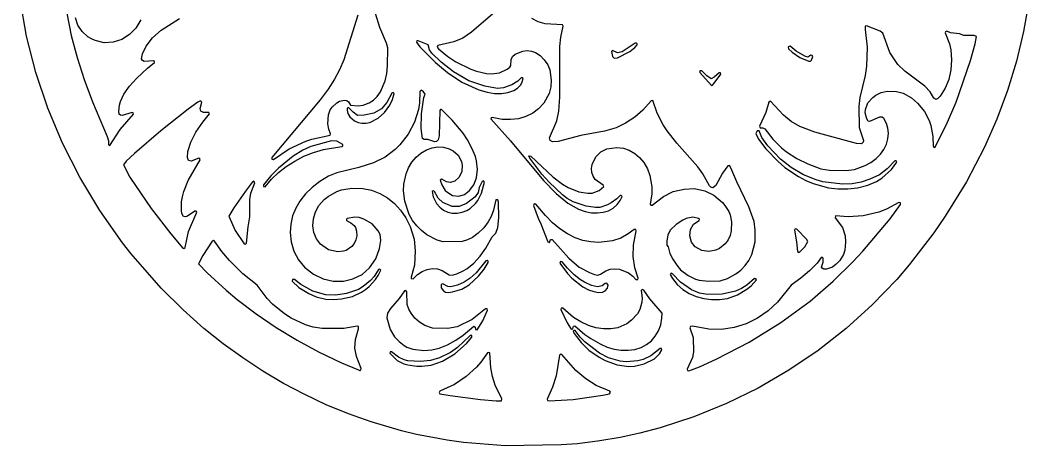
# Model space of a CAD drawing. Header units: metres. Extents: x 3 to 297, y 2 to 297.
# Drawn here: x 4.1 to 296, y 2 to 125 of the extents above; entities that cross this region are included whole.
import ezdxf

# ---------------------------------------------------------------- set-up
doc = ezdxf.new("R2010")
doc.units = ezdxf.units.M

msp = doc.modelspace()

# ---------------------------------------------------------------- linework, layer by layer
at = {"layer": 'CUT'}
for points in [[(295.9906, 130.3536), (294.4606, 121.7029), (292.4062, 113.1657), (289.8242, 104.6883), (286.7717, 96.355), (283.2019, 88.2498), (277.9711, 78.2872), (271.8193, 68.3564), (268.476, 63.4877), (261.3977, 54.2946), (257.755, 50.0361), (250.6825, 42.6715), (243.1122, 35.8362), (235.0441, 29.5295), (226.5642, 23.7797), (217.7036, 18.6464), (208.5166, 14.1407), (199.0403, 10.2962), (189.3282, 7.1263), (183.4519, 5.5977), (177.7565, 4.3645), (171.8612, 3.3671), (165.4086, 2.575), (160.7062, 2.2806), (144.492, 1.958), (144.492, 1.958), (132.4209, 2.9269), (127.7252, 3.5435), (118.8333, 5.1875), (114.4899, 6.2443), (105.7019, 8.8807), (99.1327, 11.2266), (92.7192, 13.845), (86.4584, 16.7706), (80.3549, 19.9978), (74.354, 23.5279), (68.516, 27.3421), (62.8249, 31.4496), (57.2818, 35.8493), (51.2743, 41.2415), (44.9608, 47.5551), (36.2481, 57.4715), (33.7805, 60.6449), (27.2093, 70.0047), (21.4156, 79.6023), (16.3983, 89.4292), (12.1722, 99.522), (8.6716, 109.8482), (6.0028, 120.3518), (4.1303, 131.0311)], [(17.6076, 126.9898), (18.9229, 120.5865), (20.6243, 114.1907), (22.6435, 107.813), (25.0421, 101.4081), (29.3488, 91.3286), (29.7099, 90.1413), (29.6536, 88.9714), (30.0901, 88.7378), (33.1081, 93.3708), (36.9367, 97.8501), (36.8666, 98.1727), (36.5363, 98.3258), (33.6775, 97.441), (33.1614, 97.5161), (32.8224, 97.8029), (32.6325, 98.7215), (32.8479, 100.4097), (33.1535, 101.4649), (34.1722, 103.6188), (35.7914, 105.9319), (37.901, 108.2759), (40.9877, 111.1284), (42.9968, 112.7175), (42.968, 113.055), (42.6861, 113.2427), (40.0532, 113.0885), (39.5286, 113.3397), (39.245, 113.7856), (39.4795, 115.2595), (40.5624, 117.4543), (42.4547, 119.8904), (44.9183, 122.1486), (50.2389, 125.5191)], [(39.066, 125.0661), (37.6126, 122.7159), (35.7566, 120.8332), (33.5765, 119.4463), (31.0554, 118.6206), (28.4791, 118.4738), (25.8314, 119.0691), (24.7369, 119.5702), (23.7066, 120.1955), (22.0345, 121.6919), (20.7878, 123.5708), (20.1535, 125.6853)], [(101.8296, 126.4653), (97.7889, 113.5229), (96.5537, 110.6377), (95.0938, 107.8968), (93.2688, 105.0729), (90.9219, 101.9638), (76.9543, 85.3098), (76.9543, 85.3098), (76.9596, 84.816), (77.4446, 84.7232), (81.9465, 87.8327), (86.8137, 90.0474), (88.4917, 90.5864), (93.8356, 91.7771), (93.952, 92.1519), (93.4037, 93.4814), (93.1319, 95.0671), (93.3068, 97.6131), (93.8467, 99.0988), (94.3622, 99.8664), (95.7974, 101.1173), (96.5664, 101.5409), (98.0161, 101.8688), (98.6684, 101.7346), (99.1635, 101.3765), (99.7119, 100.4505), (101.9593, 100.2611), (103.3773, 100.4532), (105.0861, 101.133), (106.3629, 101.9167), (107.4483, 102.9719), (108.3929, 104.2322), (109.7411, 107.4959), (110.1855, 109.5359), (110.4453, 111.77), (110.4728, 116.95), (110.1707, 118.355), (108.2333, 122.9089), (106.9382, 126.9099)], [(140.8814, 126.7923), (134.7587, 121.5128), (132.1873, 119.8253), (129.6236, 118.7396), (124.9551, 117.6578), (124.9551, 117.6578), (124.7505, 117.2169), (125.1639, 116.7167), (127.8634, 114.5115), (130.2228, 112.9103), (134.5608, 110.7871), (136.1634, 110.2059), (139.0757, 109.5487), (140.4744, 109.4603), (142.8205, 109.7665), (145.0913, 110.7905), (145.7958, 111.376), (146.1329, 111.9355), (146.1609, 113.5921), (146.5922, 114.4858), (147.392, 115.2102), (149.5489, 116.0746), (150.8228, 116.1958), (152.0647, 116.0497), (153.2825, 115.6194), (154.5719, 114.7536), (155.7809, 113.4904), (156.7672, 112.0592), (157.4, 110.5912), (157.7976, 107.654), (157.6509, 105.6864), (157.1777, 103.781), (155.626, 100.983), (154.1315, 99.3767), (152.4242, 98.1124), (150.4312, 97.1202), (148.313, 96.5035), (145.9945, 96.2358), (143.5888, 96.325), (140.7251, 96.897), (140.4222, 96.7638), (140.3306, 96.4458), (146.0013, 90.1343), (155.5238, 78.6496), (159.2633, 74.8533), (162.6427, 72.1175), (165.7316, 70.3429), (167.6288, 69.6901), (169.4527, 69.3195), (171.1724, 69.2643), (172.804, 69.4601), (174.3516, 69.9233), (175.7516, 70.6889), (176.884, 71.6645), (177.7698, 72.8569), (178.2735, 74.0379), (178.0797, 74.312), (177.7097, 74.318), (176.7841, 73.3653), (175.1373, 72.1893), (174.1172, 71.6357), (171.8985, 70.8645), (170.6227, 70.8078), (167.8634, 71.2483), (164.1886, 72.4616), (162.4307, 73.4723), (161.0643, 74.5398), (157.2275, 78.1398), (155.059, 80.5129), (151.5579, 85.0738), (151.342, 85.7788), (151.8795, 85.6349), (158.2741, 79.6778), (161.0255, 77.6006), (162.7051, 76.6465), (165.7412, 75.4141), (168.3965, 74.9511), (169.5949, 75.0302), (171.6584, 75.7117), (172.9937, 76.943), (172.8705, 77.2845), (170.5497, 78.97), (169.9352, 79.8957), (169.5721, 80.9546), (169.4781, 82.0951), (169.6307, 83.2533), (170.6916, 85.4963), (172.1227, 86.9024), (173.9203, 87.8325), (176.8207, 88.2174), (178.6735, 87.9973), (180.3503, 87.4077), (181.9619, 86.4897), (183.343, 85.2836), (184.5793, 83.8132), (185.6086, 82.0641), (186.3593, 80.134), (186.9469, 76.7821), (186.8897, 74.8163), (186.3882, 71.8306), (186.5718, 71.4706), (187.0081, 71.4879), (190.2745, 74.0551), (193.1195, 75.4228), (196.2195, 76.1767), (199.2507, 76.2917), (202.2571, 75.6926), (204.8279, 74.4517), (207.322, 72.2899), (208.0695, 71.4192), (209.1425, 69.6529), (209.5317, 68.7156), (209.9172, 66.7411), (209.8878, 64.0654), (209.5894, 62.7351), (209.0135, 61.5418), (208.1321, 60.3552), (206.4685, 58.9857), (205.4525, 58.5074), (203.4143, 58.0912), (201.4088, 58.3656), (199.4136, 59.5107), (198.3677, 60.8535), (197.8953, 62.6366), (198.051, 64.5129), (198.9881, 65.9837), (200.6048, 67.0657), (200.677, 67.4261), (200.4536, 67.6735), (198.7837, 68.0485), (196.8649, 67.6443), (195.8322, 67.2095), (193.9183, 65.9423), (192.349, 64.3528), (191.5586, 62.9149), (191.2289, 61.0662), (191.2622, 59.938), (191.6762, 59.4399), (192.1136, 57.5764), (192.9482, 55.8705), (194.0933, 54.138), (195.2208, 52.8437), (197.3857, 51.2033), (199.5297, 50.1591), (200.6492, 49.8403), (203.2603, 49.5172), (206.7209, 49.6878), (208.8197, 50.3439), (211.2249, 51.6382), (212.6929, 52.7667), (213.9382, 54.0701), (214.9597, 55.5154), (215.8206, 57.2095), (216.7587, 60.8785), (216.8512, 64.2739), (216.4774, 66.7941), (214.9955, 71.0137), (211.4779, 78.2842), (209.8084, 82.3209), (209.3481, 82.9374), (208.8845, 82.8951), (207.3704, 80.7266), (205.3886, 77.1837), (204.5545, 76.5577), (204.0204, 76.7273), (203.6074, 77.1209), (201.654, 80.5618), (200.2488, 82.5534), (194.1611, 89.4306), (191.3652, 93.0229), (190.2138, 94.7666), (188.4867, 98.0743), (187.1841, 101.7885), (186.7181, 101.7238), (184.2595, 98.9728), (182.0167, 96.9415), (179.3303, 95.2018), (176.5468, 93.8831), (173.181, 92.8986), (166.4069, 91.6369), (159.7881, 89.9682), (158.1665, 89.8485), (157.4807, 90.1941), (157.3016, 90.9483), (159.404, 95.9106), (160.0173, 98.7098), (160.2783, 102.7558), (160.3081, 117.3485), (160.5726, 120.1127), (161.2746, 123.2835), (161.1035, 123.6462), (156.0523, 123.9796), (154.0514, 124.4832), (152.2072, 125.4651)]]:
    msp.add_lwpolyline(points, dxfattribs=at)
for points in [[(218.1061, 94.3461), (218.2771, 93.8245), (219.0501, 93.8648), (219.6323, 93.5836), (221.9478, 90.5655), (224.4522, 88.1189), (225.879, 86.9817), (228.9059, 85.001), (232.0253, 83.4259), (235.8129, 82.0648), (238.3074, 81.6564), (243.1384, 81.5384), (245.5821, 81.8205), (248.6619, 82.9366), (250.319, 83.8635), (251.8328, 85.0204), (253.0507, 86.2403), (254.0274, 87.6186), (254.7732, 89.1111), (255.2302, 90.655), (255.3738, 92.286), (255.2266, 93.7357), (254.8512, 95.107), (254.0306, 96.6167), (253.5379, 96.9848), (252.7761, 96.9986), (249.854, 95.6794), (249.4834, 95.8349), (249.081, 96.4486), (248.6709, 98.1614), (248.7253, 99.143), (249.4291, 101.0636), (250.8672, 102.6831), (251.7531, 103.3607), (253.2487, 104.0803), (254.9845, 104.4776), (257.7034, 104.3604), (259.6367, 103.9277), (262.0566, 102.5697), (263.8041, 101.0036), (265.7956, 98.6023), (267.197, 95.9589), (267.677, 94.4986), (268.215, 91.3538), (268.3068, 88.5256), (268.4954, 88.2498), (268.8284, 88.2213), (272.0942, 94.6284), (274.9925, 101.3041), (279.1438, 113.3492), (280.4876, 118.1973), (280.8248, 120.2978), (280.2042, 120.5791), (277.2262, 120.5809), (275.9439, 121.0559), (273.3293, 121.2878), (272.228, 121.8225), (271.837, 121.6416), (271.7995, 121.3123), (273.0754, 118.1448), (273.4607, 116.4493), (273.6377, 113.5293), (273.4324, 110.6408), (272.8017, 107.8493), (271.7628, 105.3324), (270.3586, 103.0399), (269.7082, 102.3368), (269.0815, 102.0954), (268.4806, 102.4179), (267.4421, 104.2504), (265.8543, 105.949), (260.0923, 110.22), (258.0821, 112.1712), (255.8031, 115.6397), (253.7485, 121.2475), (252.9297, 121.7965), (250.7882, 122.6772), (249.0551, 123.3476), (248.6714, 123.2455), (248.589, 122.2931), (249.1748, 117.209), (249.0269, 111.6841), (248.6423, 109.0257), (247.0659, 102.6349), (246.8014, 100.032), (246.8612, 93.9675), (248.1463, 90.2432), (248.0884, 89.7725), (247.5263, 89.2518), (246.1529, 89.3586), (234.0666, 92.6365), (229.6929, 94.2892), (227.1798, 95.7361), (224.9596, 97.5093), (221.2173, 101.5548), (220.7882, 101.3195), (219.8645, 98.3342), (218.1061, 94.3461)], [(119.2715, 119.0607), (118.8763, 118.9787), (118.7654, 118.5905), (119.7284, 117.3154), (124.3249, 112.7487), (127.7679, 109.8302), (131.8941, 107.1098), (136.8652, 104.826), (139.2121, 104.1572), (141.4065, 103.8079), (143.4521, 103.776), (145.2767, 104.0554), (146.9799, 104.6935), (148.0196, 105.3375), (148.9624, 106.3015), (149.4021, 107.1501), (149.6495, 108.1496), (149.1987, 108.4565), (148.1107, 107.327), (146.3739, 106.3359), (144.0001, 105.4373), (142.2417, 105.288), (138.5817, 105.9389), (133.9631, 107.4387), (129.4705, 110.0356), (125.9207, 112.8156), (123.248, 115.4081), (122.5345, 116.4254), (122.1708, 117.8292), (119.2715, 119.0607)], [(176.954, 115.5736), (175.5348, 116.2436), (175.2594, 115.9478), (175.5497, 114.5282), (176.054, 113.9701), (176.948, 114.0792), (180.5315, 115.9295), (182.0055, 117.1179), (182.6178, 117.816), (182.6675, 118.1421), (182.4494, 118.3897), (182.1196, 118.3815), (178.3464, 115.8103), (176.954, 115.5736)], [(226.8943, 117.4571), (226.3702, 117.3104), (226.4965, 116.748), (227.5504, 115.7276), (229.7188, 114.2156), (232.3641, 113.1294), (232.7951, 113.1551), (233.1383, 113.4626), (233.4651, 114.4508), (233.3035, 114.8218), (232.935, 114.8657), (232.0566, 114.3428), (231.178, 114.5842), (228.6722, 116.04), (226.8943, 117.4571)], [(201.3653, 110.3313), (200.8377, 110.3816), (200.7471, 109.8595), (204.1231, 106.1399), (204.4466, 106.2209), (204.9087, 106.7366), (206.9002, 109.3606), (206.7574, 109.7351), (206.3598, 109.786), (204.9548, 108.4834), (204.0373, 108.0765), (202.7896, 108.8999), (201.3653, 110.3313)], [(98.7699, 67.7075), (98.5328, 67.4688), (98.5918, 67.1026), (99.8537, 66.4076), (100.7476, 65.6626), (101.1258, 65.1095), (101.486, 63.9906), (101.5188, 62.6384), (101.2783, 61.4737), (100.8054, 60.434), (100.1018, 59.5805), (98.4891, 58.4296), (97.6987, 58.1798), (96.0012, 58.0345), (93.3516, 58.6167), (90.9863, 60.212), (89.8418, 61.7812), (89.1242, 63.5777), (88.824, 65.5288), (88.9695, 67.534), (89.5719, 69.5428), (90.5708, 71.4261), (92.1025, 73.1485), (93.209, 74.071), (95.7384, 75.4644), (97.145, 75.9695), (100.1027, 76.4672), (103.2691, 76.3746), (105.7625, 75.8456), (108.1894, 74.9134), (110.4112, 73.606), (112.4295, 71.968), (114.169, 70.0836), (115.7406, 67.8459), (116.9802, 65.3878), (118.1234, 61.6928), (118.3933, 58.2829), (118.2165, 54.1458), (117.2259, 50.6709), (117.305, 50.3177), (117.8162, 50.2436), (119.078, 51.4624), (120.4604, 52.3638), (121.9075, 52.9363), (123.4177, 53.1779), (124.8642, 53.0883), (126.2667, 52.6441), (128.2805, 51.3778), (129.1774, 51.3011), (130.4602, 51.6664), (132.305, 52.5158), (133.3531, 53.1012), (135.3951, 54.7156), (137.2767, 56.7457), (138.8839, 59.0993), (140.6906, 62.4103), (141.7688, 63.4143), (142.2967, 65.0396), (142.6408, 67.8248), (142.5569, 72.4311), (142.3423, 73.0963), (141.7927, 73.0461), (141.062, 70.0815), (140.3835, 68.2791), (139.536, 66.7038), (138.2502, 64.9452), (136.6774, 63.4051), (134.9759, 62.1729), (133.5396, 61.4519), (132.0713, 60.9994), (126.5052, 60.9323), (124.7974, 61.3653), (121.7829, 62.9749), (120.2336, 64.1618), (118.8652, 65.5253), (117.7007, 67.0712), (116.6949, 68.8398), (115.4064, 72.6468), (115.0159, 75.6488), (115.1319, 77.5882), (115.7823, 80.5871), (116.4556, 82.3232), (117.4456, 83.9928), (118.6816, 85.404), (120.0935, 86.5818), (121.6698, 87.4949), (123.3463, 88.0936), (125.0281, 88.3635), (126.6508, 88.2767), (128.2482, 87.823), (129.3995, 87.2636), (130.9056, 85.9542), (131.8224, 84.11), (132.0168, 83.1143), (131.8934, 81.2499), (131.1874, 79.6261), (129.9435, 78.496), (128.6681, 78.0443), (127.5346, 78.2534), (126.1615, 79.0576), (125.6975, 78.7442), (126.1113, 77.3974), (127.1507, 75.7953), (127.5912, 75.3319), (129.2726, 74.3043), (131.0742, 74.1262), (132.6625, 74.6478), (134.1561, 75.781), (135.3769, 77.4341), (136.182, 79.4291), (136.4822, 81.781), (136.1983, 84.3336), (135.8497, 85.5542), (134.8629, 88.0176), (133.6137, 90.3687), (132.2683, 92.3163), (129.1215, 96.0813), (126.092, 99.1495), (125.7217, 99.1539), (125.5146, 98.847), (125.3664, 91.5509), (125.0678, 90.4128), (124.5525, 89.9026), (124.1168, 89.7941), (122.0885, 90.4919), (121.0077, 90.5072), (120.5871, 90.7924), (120.201, 93.6431), (120.2295, 97.9155), (120.9371, 102.6396), (121.3034, 103.5955), (120.8304, 104.3106), (120.1514, 104.7529), (119.7961, 104.3338), (119.6536, 101.0456), (119.3514, 99.1378), (118.1968, 95.504), (116.4145, 92.0371), (114.0123, 88.9905), (112.6224, 87.6281), (109.7221, 85.3877), (106.411, 83.7469), (102.1589, 82.445), (95.7529, 80.8953), (93.3349, 79.8608), (90.8129, 78.3541), (88.6058, 76.6443), (86.7153, 74.7582), (85.0911, 72.7177), (83.8751, 70.6252), (82.9756, 68.4015), (82.4224, 66.0631), (82.2425, 63.5784), (82.5271, 60.8796), (83.3475, 58.1874), (84.6759, 55.7389), (86.4242, 53.5918), (88.9717, 51.5384), (91.7989, 50.1823), (94.7104, 49.5195), (97.6502, 49.5481), (100.4305, 50.1982), (103.0503, 51.4978), (105.2433, 53.3987), (107.0111, 55.9719), (108.0742, 59.0137), (108.4786, 61.3371), (108.2863, 62.9956), (107.7509, 64.1442), (106.0083, 66.0759), (103.5743, 67.5077), (102.2334, 67.907), (100.9221, 68.0498), (98.7699, 67.7075)], [(100.4644, 98.3699), (99.1512, 99.773), (98.7933, 99.5266), (98.7444, 98.9321), (98.9792, 98.061), (99.5567, 97.0566), (100.8552, 95.922), (101.9318, 95.4182), (103.0293, 95.1925), (104.1572, 95.1926), (105.3479, 95.4471), (107.7008, 96.6631), (109.5393, 98.2947), (111.0959, 100.4055), (111.8385, 102.0379), (112.3378, 103.7801), (112.0448, 104.0479), (111.6689, 103.9202), (110.2094, 101.2149), (108.6439, 99.3239), (106.507, 98.0848), (103.6858, 97.4977), (101.7827, 97.4667), (100.4644, 98.3699)], [(51.1905, 59.1327), (51.5316, 59.0165), (51.8373, 59.2638), (52.8836, 63.953), (55.2009, 69.4513), (55.0203, 69.7772), (54.6846, 69.8172), (52.5939, 68.338), (51.9947, 68.1119), (51.4002, 68.2161), (50.9008, 69.1155), (50.7957, 69.9927), (50.8543, 72.455), (51.0902, 73.9121), (51.4839, 75.4573), (52.697, 78.6174), (56.2448, 84.6403), (56.1522, 84.92), (55.8527, 85.0566), (53.6344, 84.2588), (52.8785, 84.4666), (52.5536, 85.3385), (52.6451, 87.0778), (53.483, 89.7405), (54.9496, 92.6444), (56.9848, 95.5386), (58.9551, 97.938), (58.6786, 98.346), (57.187, 98.3179), (56.3996, 98.6704), (56.1877, 99.4526), (56.7, 101.2919), (56.3425, 101.6743), (55.5231, 101.2926), (52.7384, 99.2617), (44.8675, 92.9707), (37.2546, 86.4994), (34.8015, 84.2195), (33.9942, 83.1383), (35.8948, 79.6465), (42.0026, 70.5871), (47.6803, 63.2408), (51.1905, 59.1327)], [(217.0348, 92.2281), (217.8178, 90.5614), (219.8903, 87.8172), (223.4339, 84.0992), (225.349, 82.4501), (229.3378, 79.7619), (231.4591, 78.6712), (233.6179, 77.7398), (238.0576, 76.5002), (240.6975, 76.2057), (243.5989, 76.2357), (246.4549, 76.5286), (249.3663, 77.2792), (251.938, 78.4063), (253.4194, 79.307), (256.2393, 81.8391), (257.8115, 83.9138), (257.6418, 84.3183), (257.2031, 84.3091), (254.9895, 82.0176), (252.7403, 80.3151), (249.9438, 79.021), (247.4513, 78.1705), (244.8701, 77.7197), (242.0856, 77.6318), (236.4264, 78.3074), (234.4742, 78.818), (230.8131, 80.2531), (227.2464, 82.391), (224.1157, 84.8157), (220.4538, 88.6533), (218.7248, 91.0666), (217.9478, 93.0378), (217.3955, 93.0479), (217.0348, 92.2281)], [(74.5208, 77.3828), (74.5553, 76.8839), (75.0523, 76.8291), (76.8539, 78.9963), (78.8636, 80.9436), (81.1341, 82.7107), (83.5795, 84.2828), (86.2339, 85.6416), (89.0072, 86.7354), (91.8631, 87.5907), (97.2239, 88.4884), (97.4767, 88.7041), (97.4714, 89.0364), (95.7297, 90.0257), (94.2419, 90.1165), (88.2075, 88.4287), (85.9251, 87.4199), (83.1088, 85.6606), (78.8422, 82.2357), (76.6157, 79.9804), (74.5208, 77.3828)], [(68.9523, 60.3579), (69.361, 60.2368), (69.6365, 60.5621), (70.0736, 65.2874), (70.5719, 68.1909), (70.5418, 73.1881), (70.9061, 74.9843), (72.0328, 77.9663), (71.717, 78.4263), (71.3639, 78.3069), (69.337, 75.605), (65.9422, 70.7758), (64.5302, 68.3258), (66.3449, 64.1876), (68.9523, 60.3579)], [(124.0612, 75.4747), (123.6599, 75.7037), (123.3305, 75.426), (123.6212, 73.9141), (124.5986, 71.9875), (125.5358, 70.9085), (126.6423, 70.0854), (127.863, 69.5176), (129.1678, 69.2059), (130.5993, 69.1836), (131.9824, 69.4616), (133.4121, 70.0053), (134.3129, 70.56), (135.9119, 72.0239), (136.5963, 72.9141), (137.666, 74.9413), (138.4811, 78.2089), (138.1732, 78.5062), (137.778, 78.342), (136.9623, 76.5869), (136.6519, 75.1971), (135.7515, 73.9024), (133.303, 72.0439), (131.1197, 71.1039), (129.0894, 71.1345), (126.4136, 72.2904), (125.1147, 73.5146), (124.0612, 75.4747)], [(153.3381, 71.8174), (152.851, 71.9122), (152.6652, 71.4521), (153.9705, 67.7641), (154.7691, 66.1331), (156.7858, 60.881), (157.3029, 60.7679), (157.5745, 61.6003), (158.0772, 61.6235), (162.8563, 56.1714), (165.8655, 53.6225), (168.8438, 52.0146), (170.3366, 51.4503), (171.2926, 51.3079), (172.0448, 51.5536), (173.5791, 52.5705), (174.8487, 53.0249), (176.191, 53.1491), (177.5801, 53.0276), (180.1749, 51.9589), (181.3743, 51.0119), (182.3054, 49.9842), (182.8524, 50.0632), (182.9178, 50.391), (181.9895, 53.4353), (181.5477, 56.6634), (181.6062, 59.9145), (182.3955, 64.0952), (182.2566, 64.4686), (181.828, 64.509), (180.1033, 63.2154), (177.9051, 61.9843), (175.5177, 61.1688), (171.5393, 60.7285), (169.2195, 60.8735), (166.9321, 61.3447), (164.6807, 62.1115), (162.4861, 63.2048), (160.3173, 64.6787), (158.1949, 66.4496), (156.097, 68.5474), (153.3381, 71.8174)], [(197.1611, 24.1553), (197.1949, 23.7509), (197.5697, 23.5955), (200.6845, 24.8299), (205.5524, 27.0002), (215.0758, 31.908), (224.2026, 37.553), (232.7151, 43.7831), (239.4218, 49.5231), (245.088, 55.1309), (247.9277, 58.2046), (255.8268, 67.5952), (258.8362, 71.7244), (258.8217, 72.1829), (258.3463, 72.2959), (254.7764, 70.3906), (252.5947, 69.5343), (248.0795, 68.4096), (243.7042, 68.1398), (240.035, 68.3945), (239.948, 67.9022), (242.0717, 65.0256), (242.8176, 62.6744), (242.9341, 60.7747), (242.7829, 58.5489), (242.3494, 57.2864), (241.2887, 55.5483), (240.2658, 54.4609), (239.1358, 53.6063), (237.4517, 53.0014), (236.6507, 52.9971), (236.1671, 53.282), (236.0411, 53.6259), (236.4756, 55.0502), (236.4891, 56.1602), (236.2362, 56.4285), (235.9041, 56.3882), (234.6982, 54.7526), (232.4929, 52.548), (229.9998, 50.4067), (227.1859, 48.44), (223.2922, 43.4645), (220.5901, 40.9398), (217.5171, 38.8419), (214.2077, 37.2463), (210.7142, 36.1592), (207.0788, 35.6234), (203.3597, 35.6506), (198.6775, 36.4981), (198.0763, 36.4501), (197.9407, 36.0427), (198.8423, 33.298), (198.9586, 29.1253), (198.6791, 27.4552), (197.1611, 24.1553)], [(228.8225, 64.5797), (228.3701, 64.6713), (228.1472, 64.267), (228.8124, 60.9309), (229.0807, 58.1257), (229.5191, 57.8267), (231.1728, 59.4931), (232.0111, 61.0021), (231.622, 61.665), (228.8225, 64.5797)], [(60.3512, 61.1243), (60.0322, 61.2906), (59.7128, 61.1251), (56.9534, 56.9262), (55.6826, 54.5615), (58.2419, 51.9477), (63.7148, 46.9724), (66.9321, 44.2527), (72.4309, 40.0996), (78.245, 36.1554), (84.2389, 32.5003), (90.4515, 29.1594), (97.0843, 25.9453), (101.987, 23.9018), (102.4244, 23.7731), (102.7282, 23.9049), (102.8023, 24.2962), (101.4234, 27.7392), (101.0135, 30.1688), (101.1576, 32.6526), (102.051, 35.8081), (101.9792, 36.4478), (101.6538, 36.537), (97.769, 35.8251), (91.4909, 35.8276), (88.8866, 36.2371), (86.7219, 36.9164), (82.5588, 38.8489), (80.6087, 40.0622), (77.1224, 42.904), (75.6453, 44.5319), (72.7532, 48.3546), (68.5652, 51.6661), (64.6531, 55.548), (62.4453, 58.1672), (60.3512, 61.1243)], [(126.447, 48.8109), (125.9245, 48.6089), (125.9762, 47.637), (126.5913, 46.733), (127.2168, 46.4029), (128.0495, 46.2954), (129.2413, 46.4357), (131.8837, 47.2227), (134.0123, 48.5218), (136.772, 50.9942), (138.3436, 53.0017), (139.5196, 54.9389), (139.5278, 55.3022), (139.2699, 55.5075), (138.9177, 55.418), (136.045, 51.9596), (134.3326, 50.4552), (132.5619, 49.23), (130.7179, 48.4003), (128.7351, 47.8979), (127.8862, 48.0484), (126.447, 48.8109)], [(83.4614, 50.0334), (82.965, 50.0698), (82.8549, 49.5546), (84.7546, 47.7544), (87.6503, 45.9857), (89.7751, 45.0527), (92.5573, 44.3287), (94.7608, 44.2432), (97.1128, 44.4165), (100.2657, 45.1204), (102.8514, 46.3424), (104.0144, 47.1244), (105.1401, 48.0152), (106.9579, 50.0037), (107.7592, 51.1915), (108.4686, 52.7114), (108.2234, 53.0215), (107.8332, 52.958), (106.5299, 50.9299), (105.4793, 49.7823), (103.3773, 48.0032), (102.0415, 47.1401), (98.5232, 46.0281), (95.4253, 45.5251), (92.6118, 45.617), (88.8609, 46.6134), (85.2974, 48.5667), (83.4614, 50.0334)], [(160.9663, 55.1209), (160.4425, 55.1982), (160.3066, 54.7167), (162.5447, 51.7669), (163.7587, 50.438), (166.9757, 47.9518), (168.599, 47.087), (170.0942, 46.5524), (171.4701, 46.2997), (172.631, 46.3796), (173.4254, 46.7163), (174.0961, 47.4802), (174.2748, 48.3719), (173.8991, 48.9512), (173.4333, 48.8687), (172.5304, 48.1968), (171.1783, 47.9253), (169.4536, 48.2657), (167.4089, 49.216), (166.2464, 49.9036), (164.4436, 51.3532), (162.4813, 53.286), (160.9663, 55.1209)], [(192.9053, 51.6987), (192.4609, 51.8192), (192.211, 51.4701), (192.8426, 50.3023), (194.2151, 48.6331), (195.8578, 47.1724), (197.7026, 46.0244), (199.7549, 45.1324), (201.9245, 44.5286), (204.1832, 44.2152), (206.4701, 44.2427), (208.7855, 44.5863), (211.7122, 45.6235), (214.4305, 47.2315), (215.6447, 48.2165), (217.1795, 49.9035), (217.0074, 50.2712), (216.6018, 50.2867), (214.4044, 48.3879), (212.8272, 47.4395), (211.0703, 46.6694), (207.2354, 45.7913), (203.0014, 45.729), (200.7284, 46.121), (198.4252, 47.0242), (195.2028, 49.2215), (192.9053, 51.6987)], [(116.0249, 46.5078), (115.7682, 46.8975), (115.346, 46.7919), (113.8337, 44.5731), (111.3009, 41.654), (110.4112, 40.2869), (110.221, 38.9818), (111.1504, 35.5672), (112.4361, 33.4928), (113.7736, 32.0696), (115.2386, 30.918), (115.9906, 30.47), (117.747, 29.8796), (120.95, 29.5371), (123.2082, 29.7128), (125.3686, 30.2246), (127.7734, 31.1918), (130.1801, 32.4978), (132.3354, 33.9628), (135.3666, 36.5118), (135.8271, 36.2259), (135.8666, 35.5603), (136.3538, 35.4761), (137.9729, 38.0566), (139.3624, 41.184), (139.2235, 41.5595), (138.7925, 41.598), (134.8734, 38.4916), (130.5716, 36.33), (127.9117, 35.913), (123.4526, 35.9809), (121.1812, 36.7778), (119.6551, 37.7021), (118.3329, 38.8994), (117.2255, 40.3023), (116.5528, 41.4948), (116.1279, 42.7891), (116.0249, 46.5078)], [(184.544, 46.986), (184.1458, 47.1718), (183.8274, 46.8689), (184.1052, 44.6147), (184.0127, 43.4551), (183.4445, 41.3427), (182.7273, 40.1431), (181.0065, 38.2388), (179.6623, 37.2184), (177.0968, 36.0968), (175.0671, 35.7384), (172.9226, 35.7383), (170.6961, 36.1024), (168.5537, 36.7682), (166.3867, 37.7735), (164.285, 39.0726), (161.1331, 41.7338), (160.7043, 41.719), (160.5486, 41.3192), (162.4243, 37.5243), (163.5795, 35.7118), (164.0094, 35.7517), (164.252, 36.5781), (164.6481, 36.6063), (167.4927, 34.1577), (169.2373, 32.9354), (171.9093, 31.3948), (174.0273, 30.455), (176.0184, 29.8802), (178.0075, 29.5935), (180.0216, 29.5645), (182.0056, 29.8263), (183.8192, 30.3879), (185.3635, 31.2038), (186.7943, 32.322), (187.9133, 33.6389), (188.8321, 35.1896), (189.4924, 36.9412), (189.8379, 38.8612), (189.9093, 40.3323), (186.3443, 44.424), (184.544, 46.986)], [(164.7368, 35.2596), (164.379, 35.3175), (164.1403, 35.0917), (164.3867, 34.4195), (166.4553, 31.8003), (168.7213, 29.6247), (171.6291, 27.61), (173.3622, 26.6556), (176.909, 25.3655), (180.2943, 24.8799), (181.9043, 24.9694), (184.6617, 25.6235), (187.6578, 27.1388), (189.0761, 28.5014), (189.8371, 29.6587), (189.691, 30.0608), (189.2976, 30.1041), (186.6232, 27.9349), (184.4001, 26.9111), (182.8506, 26.4901), (179.5176, 26.2453), (177.7751, 26.4284), (174.4063, 27.3659), (171.76, 28.6884), (167.6039, 31.9037), (166.1436, 33.3928), (164.7368, 35.2596)], [(134.8499, 33.3435), (134.8242, 33.8395), (134.3006, 33.8863), (130.6322, 30.3742), (128.6571, 28.967), (125.4614, 27.3999), (122.8583, 26.5723), (119.9675, 26.3623), (116.3186, 26.568), (115.2838, 26.8206), (113.6146, 27.582), (111.5859, 29.1623), (111.1933, 29.0858), (111.0745, 28.7038), (113.2352, 26.6006), (115.0973, 25.6674), (116.2838, 25.3163), (118.9421, 24.9366), (120.3315, 24.9387), (123.0692, 25.3094), (126.3457, 26.4502), (129.9376, 28.5768), (133.2824, 31.539), (134.8499, 33.3435)], [(125.5818, 17.7136), (125.3333, 17.3618), (125.5604, 16.9957), (128.5046, 16.4664), (137.2815, 15.3257), (141.8591, 14.9173), (143.3844, 14.9879), (143.4818, 15.5506), (141.6067, 19.5103), (140.8004, 22.0171), (140.2981, 24.5377), (139.9981, 28.8024), (139.7047, 28.9627), (139.395, 28.8369), (137.46, 26.1626), (136.1854, 24.7369), (133.1848, 21.9749), (129.8506, 19.7051), (125.5818, 17.7136)], [(156.6578, 15.4656), (156.7484, 15.0475), (157.2077, 14.917), (164.1027, 15.3851), (172.6842, 16.5578), (174.6975, 17.011), (174.9489, 17.4307), (174.7372, 17.7257), (170.8388, 19.3904), (167.7932, 21.2856), (164.9303, 23.6793), (160.8526, 28.3467), (160.5073, 28.4702), (160.1785, 28.1436), (159.2525, 22.2005), (158.1379, 18.9447), (156.6578, 15.4656)]]:
    msp.add_lwpolyline(points, close=True, dxfattribs=at)

doc.saveas('drawing.dxf')
